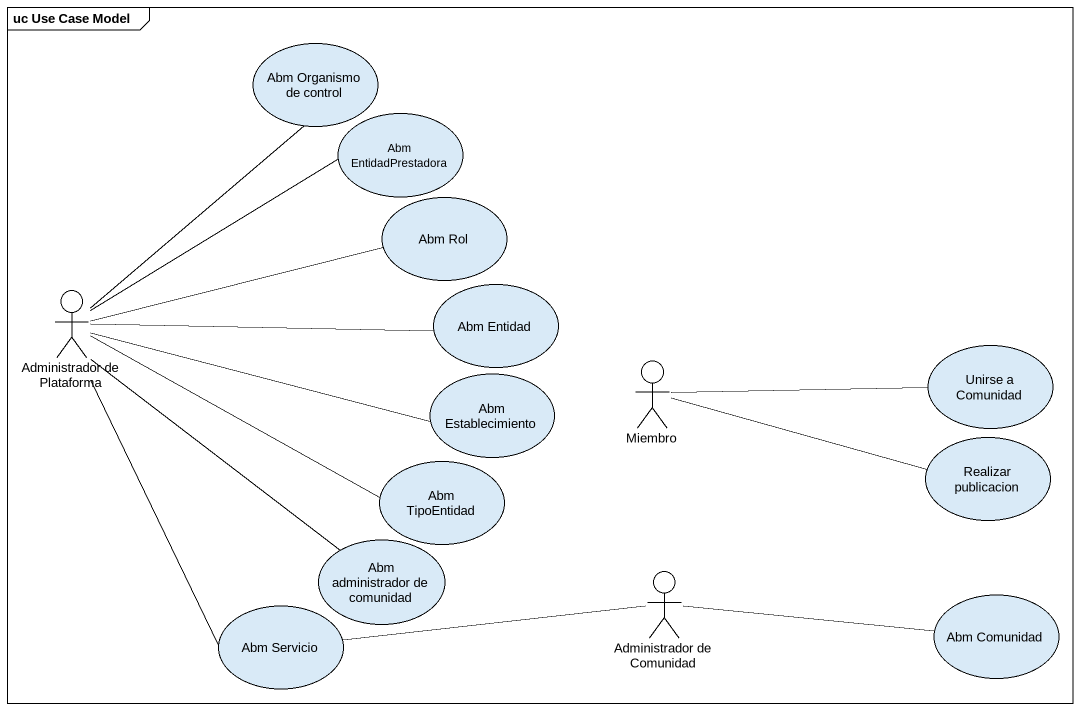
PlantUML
@startuml
mainframe uc Use Case Model
usecase "Abm Organismo de control" as Abm_Organismo_de_control
usecase "Abm EntidadPrestadora" as Abm_EntidadPrestadora
usecase "Abm Rol" as Abm_Rol
actor "Administrador de Plataforma" as Administrador_de_Plataforma
usecase "Abm Entidad" as Abm_Entidad
actor Miembro
usecase "Unirse a Comunidad" as Unirse_a_Comunidad
usecase "Abm Establecimiento" as Abm_Establecimiento
usecase "Abm TipoEntidad" as Abm_TipoEntidad
usecase "Realizar publicacion" as Realizar_publicacion
usecase "Abm administrador de comunidad" as Abm_administrador_de
actor "Administrador de Comunidad" as Administrador_de_Comunidad
usecase "Abm Servicio" as Abm_Servicio
usecase "Abm Comunidad" as Abm_Comunidad
Administrador_de_Plataforma -up- Abm_Organismo_de_control
Administrador_de_Plataforma -right- Abm_EntidadPrestadora
Administrador_de_Plataforma -right- Abm_Rol
Administrador_de_Plataforma -right- Abm_Entidad
Administrador_de_Plataforma -right- Abm_Establecimiento
Administrador_de_Plataforma -right- Abm_TipoEntidad
Administrador_de_Plataforma -- Abm_administrador_de
Administrador_de_Plataforma -- Abm_Servicio
Miembro -right- Unirse_a_Comunidad
Miembro -right- Realizar_publicacion
Administrador_de_Comunidad -left- Abm_Servicio
Administrador_de_Comunidad -right- Abm_Comunidad
@enduml
